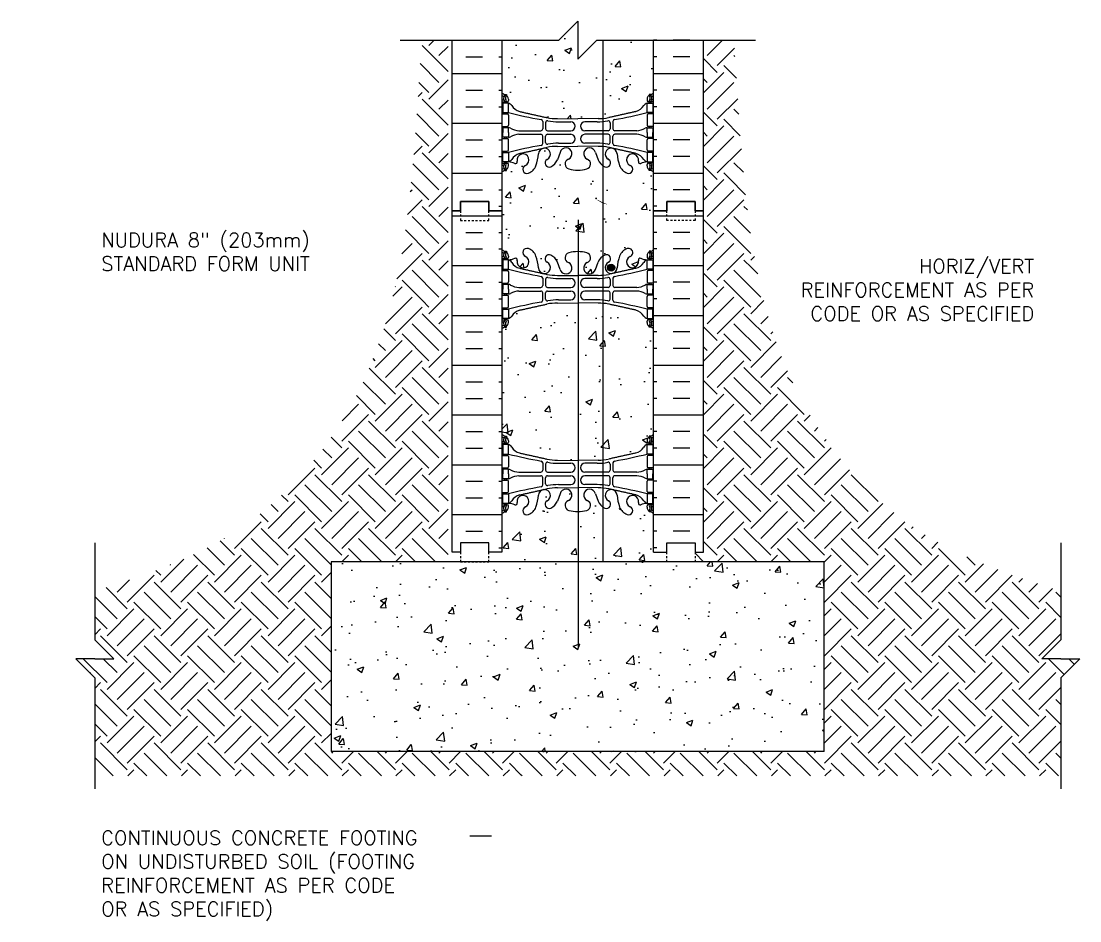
# Model space of a CAD drawing. Header units: inches. Extents: x -19.7 to 36.1, y 198.2 to 245.6.
import ezdxf

# ---------------------------------------------------------------- set-up
doc = ezdxf.new("R2010")
doc.units = ezdxf.units.IN
doc.header["$LTSCALE"] = 0.5
doc.header["$MEASUREMENT"] = 0
doc.linetypes.add('DASHED2', pattern=[0.375, 0.25, -0.125])
for name, color, linetype in [('HATCH', 12, 'Continuous'), ('line25', 2, 'Continuous'), ('LINE3', 3, 'Continuous'), ('LINE50', 5, 'Continuous'), ('LINE9', 9, 'Continuous'), ('TEXT', 4, 'Continuous'), ('Web_Edge', 9, 'Continuous')]:
    doc.layers.add(name, color=color, linetype=linetype)
doc.styles.add('ROMANS', font='romans')
doc.styles.get("Standard").update_dxf_attribs({"font": 'romans.shx'})

msp = doc.modelspace()

# ---------------------------------------------------------------- hatches: boundary and pattern name
at = {"layer": 'HATCH'}
h = msp.add_hatch(dxfattribs=at)
h.set_pattern_fill('AR-CONC', color=256, scale=0.5)
edge = h.paths.add_edge_path()
edge.add_line((10.935, 244.59), (10.621, 244.59))
edge.add_line((10.621, 244.59), (9.621, 243.59))
edge.add_line((9.621, 243.59), (9.621, 245.59))
edge.add_line((9.621, 245.59), (8.621, 244.59))
edge.add_line((8.621, 244.59), (5.621, 244.59))
edge.add_line((5.621, 244.59), (5.621, 241.817))
edge.add_arc((5.968, 242.178), 0.5, 226.2109, 246.4218)
edge.add_line((5.768, 241.719), (5.858, 241.719))
edge.add_line((5.858, 241.719), (5.858, 241.678))
edge.add_arc((5.718, 241.47), 0.25, 0, 55.9442, ccw=False)
edge.add_line((5.968, 241.47), (5.968, 241.403))
edge.add_arc((5.905, 241.403), 0.0625, -90, 0, ccw=False)
edge.add_line((5.905, 241.34), (5.858, 241.34))
edge.add_line((5.858, 241.34), (5.858, 241.27))
edge.add_line((5.858, 241.27), (5.963, 241.27))
edge.add_arc((5.84, 240.928), 0.364, 32.0424, 70.3387, ccw=False)
edge.add_arc((6.763, 241.539), 0.743, 214.228, 253.8107)
edge.add_spline(control_points=[(6.556, 240.825), (7.993, 240.505)], knot_values=[0, 0, 1, 1], degree=1, periodic=0)
edge.add_arc((8.55, 243.436), 2.984, 259.2546, 270.0995)
edge.add_line((8.555, 240.452), (9.621, 240.437))
edge.add_line((9.621, 240.437), (10.688, 240.452))
edge.add_arc((10.693, 243.436), 2.984, 269.9005, 274.6419)
edge.add_line((10.935, 240.462), (10.935, 244.59))
edge = h.paths.add_edge_path()
edge.add_line((13.621, 244.59), (10.935, 244.59))
edge.add_line((10.935, 244.59), (10.935, 240.462))
edge.add_arc((10.693, 243.436), 2.984, 274.6419, 280.7454)
edge.add_spline(control_points=[(11.25, 240.505), (12.687, 240.825)], knot_values=[0, 0, 1, 1], degree=1, periodic=0)
edge.add_arc((12.48, 241.539), 0.743, 286.1893, 325.772)
edge.add_arc((13.403, 240.928), 0.364, 109.6613, 147.9576, ccw=False)
edge.add_line((13.28, 241.27), (13.385, 241.27))
edge.add_line((13.385, 241.27), (13.385, 241.34))
edge.add_line((13.385, 241.34), (13.338, 241.34))
edge.add_arc((13.338, 241.403), 0.0625, 180, 270, ccw=False)
edge.add_line((13.275, 241.403), (13.275, 241.47))
edge.add_arc((13.525, 241.47), 0.25, 124.0558, 180, ccw=False)
edge.add_line((13.385, 241.678), (13.385, 241.719))
edge.add_line((13.385, 241.719), (13.475, 241.719))
edge.add_arc((13.275, 242.178), 0.5, 293.5782, 313.7891)
edge.add_line((13.621, 241.817), (13.621, 244.59))
h.paths.add_polyline_path([(10.935, 230.718, 0.020691), (10.688, 230.728), (9.633, 230.743), (9.633, 222.437), (10.688, 222.452, 0.020691), (10.935, 222.462)])
edge = h.paths.add_edge_path()
edge.add_arc((13.275, 229.002), 0.5, 46.2109, 66.4218)
edge.add_line((13.475, 229.46), (13.385, 229.46))
edge.add_line((13.385, 229.46), (13.385, 229.502))
edge.add_arc((13.525, 229.709), 0.25, 180, 235.9442, ccw=False)
edge.add_line((13.275, 229.709), (13.275, 229.777))
edge.add_arc((13.338, 229.777), 0.0625, 90, 180, ccw=False)
edge.add_line((13.338, 229.839), (13.385, 229.839))
edge.add_line((13.385, 229.839), (13.385, 229.909))
edge.add_line((13.385, 229.909), (13.28, 229.909))
edge.add_arc((13.403, 230.252), 0.364, 212.0424, 250.3387, ccw=False)
edge.add_arc((12.48, 229.641), 0.743, 34.228, 73.8107)
edge.add_spline(control_points=[(12.687, 230.355), (11.25, 230.675)], knot_values=[0, 0, 1, 1], degree=1, periodic=0)
edge.add_arc((10.693, 227.744), 2.984, 79.2546, 85.3581)
edge.add_line((10.935, 230.718), (10.935, 222.462))
edge.add_arc((10.693, 225.436), 2.984, 274.6419, 280.7454)
edge.add_spline(control_points=[(11.25, 222.505), (12.687, 222.825)], knot_values=[0, 0, 1, 1], degree=1, periodic=0)
edge.add_arc((12.48, 223.539), 0.743, 286.1893, 325.772)
edge.add_arc((13.403, 222.928), 0.364, 109.6613, 147.9576, ccw=False)
edge.add_line((13.28, 223.27), (13.385, 223.27))
edge.add_line((13.385, 223.27), (13.385, 223.34))
edge.add_line((13.385, 223.34), (13.338, 223.34))
edge.add_arc((13.338, 223.403), 0.0625, 180, 270, ccw=False)
edge.add_line((13.275, 223.403), (13.275, 223.47))
edge.add_arc((13.525, 223.47), 0.25, 124.0558, 180, ccw=False)
edge.add_line((13.385, 223.678), (13.385, 223.719))
edge.add_line((13.385, 223.719), (13.475, 223.719))
edge.add_arc((13.275, 224.178), 0.5, 293.5782, 313.7891)
edge.add_line((13.621, 223.817), (13.621, 229.363))
edge = h.paths.add_edge_path()
edge.add_line((9.633, 230.743), (9.621, 230.743))
edge.add_line((9.621, 230.743), (8.555, 230.728))
edge.add_arc((8.55, 227.744), 2.984, 89.9005, 100.7454)
edge.add_spline(control_points=[(7.993, 230.675), (6.556, 230.355)], knot_values=[0, 0, 1, 1], degree=1, periodic=0)
edge.add_arc((6.763, 229.641), 0.743, 106.1893, 145.772)
edge.add_arc((5.84, 230.252), 0.364, 289.6613, 327.9576, ccw=False)
edge.add_line((5.963, 229.909), (5.858, 229.909))
edge.add_line((5.858, 229.909), (5.858, 229.839))
edge.add_line((5.858, 229.839), (5.905, 229.839))
edge.add_arc((5.905, 229.777), 0.0625, 0, 90, ccw=False)
edge.add_line((5.968, 229.777), (5.968, 229.709))
edge.add_arc((5.718, 229.709), 0.25, 304.0558, 360, ccw=False)
edge.add_line((5.858, 229.502), (5.858, 229.46))
edge.add_line((5.858, 229.46), (5.768, 229.46))
edge.add_arc((5.968, 229.002), 0.5, 113.5782, 133.7891)
edge.add_line((5.621, 229.363), (5.621, 223.817))
edge.add_arc((5.968, 224.178), 0.5, 226.2109, 246.4218)
edge.add_line((5.768, 223.719), (5.858, 223.719))
edge.add_line((5.858, 223.719), (5.858, 223.678))
edge.add_arc((5.718, 223.47), 0.25, 0, 55.9442, ccw=False)
edge.add_line((5.968, 223.47), (5.968, 223.403))
edge.add_arc((5.905, 223.403), 0.0625, -90, 0, ccw=False)
edge.add_line((5.905, 223.34), (5.858, 223.34))
edge.add_line((5.858, 223.34), (5.858, 223.27))
edge.add_line((5.858, 223.27), (5.963, 223.27))
edge.add_arc((5.84, 222.928), 0.364, 32.0424, 70.3387, ccw=False)
edge.add_arc((6.763, 223.539), 0.743, 214.228, 253.8107)
edge.add_spline(control_points=[(6.556, 222.825), (7.993, 222.505)], knot_values=[0, 0, 1, 1], degree=1, periodic=0)
edge.add_arc((8.55, 225.436), 2.984, 259.2546, 270.0995)
edge.add_line((8.555, 222.452), (9.621, 222.437))
edge.add_line((9.621, 222.437), (9.633, 222.437))
edge.add_line((9.633, 222.437), (9.633, 230.743))
h = msp.add_hatch(dxfattribs=at)
h.set_pattern_fill('EARTH', color=256, scale=8, angle=45, style=0)
edge = h.paths.add_edge_path()
edge.add_line((2.786, 230.865), (2.786, 244.59))
edge.add_line((2.786, 244.59), (1.384, 244.59))
edge.add_spline(control_points=[(1.384, 244.59), (1.281, 242.901), (1.003, 238.337), (0.523, 233.674), (-0.19, 230.865)], knot_values=[0, 0, 0, 0, 5.091001, 13.758975, 13.758975, 13.758975, 13.758975], degree=3, periodic=0)
edge.add_line((-0.19, 230.865), (2.786, 230.865))
h = msp.add_hatch(dxfattribs=at)
h.set_pattern_fill('INSUL', color=256, scale=7, style=0)
h.set_pattern_definition([(0, (-2920.54, -161.4196), (0, 2.625), []), (0, (-2920.54, -160.5446), (0, 2.625), [0.875, -0.875]), (0, (-2920.54, -159.6696), (0, 2.625), [0.875, -0.875])])
h.paths.add_polyline_path([(5.621, 244.59), (2.996, 244.59), (2.996, 235.59), (3.434, 235.59), (3.434, 236.09), (4.934, 236.09), (4.934, 235.59), (5.621, 235.59)])
h = msp.add_hatch(dxfattribs=at)
h.set_pattern_fill('INSUL', color=256, scale=7, style=0)
h.set_pattern_definition([(180, (2939.783, -161.4196), (0, 2.625), []), (180, (2939.783, -160.5446), (0, 2.625), [0.875, -0.875]), (180, (2939.783, -159.6696), (0, 2.625), [0.875, -0.875])])
h.paths.add_polyline_path([(16.246, 244.59), (13.621, 244.59), (13.621, 235.59), (14.309, 235.59), (14.309, 236.09), (15.809, 236.09), (15.809, 235.59), (16.246, 235.59)])
h = msp.add_hatch(dxfattribs=at)
h.set_pattern_fill('EARTH', color=256, scale=8, angle=45, style=0)
edge = h.paths.add_edge_path()
edge.add_spline(control_points=[(18.383, 237.326), (18.312, 238.054), (18.109, 240.491), (17.962, 242.901), (17.859, 244.59)], knot_values=[0, 0, 0, 0, 2.173074, 7.264074, 7.264074, 7.264074, 7.264074], degree=3, periodic=0)
edge.add_line((17.859, 244.59), (16.246, 244.59))
edge.add_line((16.246, 244.59), (16.246, 237.326))
edge.add_line((16.246, 237.326), (18.383, 237.326))
h = msp.add_hatch(dxfattribs=at)
h.set_pattern_fill('AR-CONC', color=256, scale=0.5, style=0)
h.paths.add_polyline_path([(10.935, 237.983, -0.131305), (10.693, 238.286), (10.55, 238.673, 1.612474), (10.119, 238.313, -0.734872), (10.096, 237.802, -0.068475), (9.621, 237.74, -0.068475), (9.147, 237.802, -0.734872), (9.124, 238.313, 1.612474), (8.693, 238.673), (8.55, 238.286, -0.173075), (8.204, 237.919, -0.940793), (8.001, 238.302, 1.753171), (7.55, 238.599, -0.068226), (7.414, 237.971, -0.21345), (7.022, 237.582, -1), (6.858, 237.99, 2.087231), (6.424, 238.215, -0.638777), (6.3, 238.092, 0.087457), (5.963, 238.17), (5.858, 238.17), (5.858, 238.1), (5.905, 238.1, -0.414214), (5.968, 238.038), (5.968, 237.97, -0.249069), (5.858, 237.763), (5.858, 237.722), (5.768, 237.722, 0.088416), (5.621, 237.624), (5.621, 235.59), (5.621, 233.555, 0.088416), (5.768, 233.458), (5.858, 233.458), (5.858, 233.416, -0.249069), (5.968, 233.209), (5.968, 233.142, -0.414214), (5.905, 233.079), (5.858, 233.079), (5.858, 233.009), (5.963, 233.009, 0.087457), (6.3, 233.088, -0.638777), (6.424, 232.965, 2.087231), (6.858, 233.189, -1), (7.022, 233.598, -0.21345), (7.414, 233.209, -0.068226), (7.55, 232.581, 1.753171), (8.001, 232.877, -0.940793), (8.204, 233.261, -0.173075), (8.55, 232.894), (8.693, 232.507, 1.612474), (9.124, 232.867, -0.734872), (9.147, 233.378, -0.068475), (9.621, 233.44, -0.068475), (10.096, 233.378, -0.734872), (10.119, 232.867, 1.612474), (10.55, 232.507), (10.693, 232.894, -0.131305), (10.935, 233.196)])
h = msp.add_hatch(dxfattribs=at)
h.set_pattern_fill('AR-CONC', color=256, scale=0.5, style=0)
h.paths.add_polyline_path([(13.621, 235.59), (13.621, 237.624, 0.088416), (13.475, 237.722), (13.385, 237.722), (13.385, 237.763, -0.249069), (13.275, 237.97), (13.275, 238.038, -0.414214), (13.338, 238.1), (13.385, 238.1), (13.385, 238.17), (13.28, 238.17, 0.087457), (12.943, 238.092, -0.638777), (12.819, 238.215, 2.087231), (12.385, 237.99, -1), (12.221, 237.582, -0.21345), (11.829, 237.971, -0.068226), (11.693, 238.599, 1.753171), (11.242, 238.302, -0.940793), (11.039, 237.919, -0.040842), (10.935, 237.983), (10.935, 233.196, -0.040842), (11.039, 233.261, -0.940793), (11.242, 232.877, 1.731801), (11.693, 232.574), (11.566, 232.574, -0.943894), (11.193, 232.596, -1), (11.568, 232.596, -0.028863), (11.566, 232.574), (11.693, 232.574, -0.068932), (11.829, 233.209, -0.21345), (12.221, 233.598, -1), (12.385, 233.189, 2.087231), (12.819, 232.965, -0.638777), (12.943, 233.088, 0.087457), (13.28, 233.009), (13.385, 233.009), (13.385, 233.079), (13.338, 233.079, -0.414214), (13.275, 233.142), (13.275, 233.209, -0.249069), (13.385, 233.416), (13.385, 233.458), (13.475, 233.458, 0.088416), (13.621, 233.555)])
h = msp.add_hatch(dxfattribs=at)
h.set_pattern_fill('EARTH', color=256, scale=8, angle=45, style=0)
edge = h.paths.add_edge_path()
edge.add_line((18.383, 237.326), (16.246, 237.326))
edge.add_line((16.246, 237.326), (16.246, 235.59))
edge.add_line((16.246, 235.59), (16.246, 232.599))
edge.add_line((16.246, 232.599), (19.045, 232.599))
edge.add_spline(control_points=[(19.045, 232.599), (18.74, 234.156), (18.537, 235.74), (18.383, 237.326)], knot_values=[7.264074, 7.264074, 7.264074, 7.264074, 11.990128, 11.990128, 11.990128, 11.990128], degree=3, periodic=0)
h = msp.add_hatch(dxfattribs=at)
h.set_pattern_fill('INSUL', color=256, scale=7, style=0)
h.set_pattern_definition([(0, (-2920.54, -179.4196), (0, 2.625), []), (0, (-2920.54, -178.5446), (0, 2.625), [0.875, -0.875]), (0, (-2920.54, -177.6696), (0, 2.625), [0.875, -0.875])])
h.paths.add_polyline_path([(2.996, 217.59), (3.434, 217.59), (3.434, 218.09), (4.934, 218.09), (4.934, 217.59), (5.621, 217.59), (5.621, 235.59), (4.934, 235.59), (4.934, 236.09), (3.434, 236.09), (3.434, 235.59), (2.996, 235.59)])
h = msp.add_hatch(dxfattribs=at)
h.set_pattern_fill('INSUL', color=256, scale=7, style=0)
h.set_pattern_definition([(180, (2939.783, -179.4196), (0, 2.625), []), (180, (2939.783, -178.5446), (0, 2.625), [0.875, -0.875]), (180, (2939.783, -177.6696), (0, 2.625), [0.875, -0.875])])
h.paths.add_polyline_path([(16.246, 217.59), (15.809, 217.59), (15.809, 218.09), (14.309, 218.09), (14.309, 217.59), (13.621, 217.59), (13.621, 235.59), (14.309, 235.59), (14.309, 236.09), (15.809, 236.09), (15.809, 235.59), (16.246, 235.59)])
h = msp.add_hatch(dxfattribs=at)
h.set_pattern_fill('EARTH', color=256, scale=8, angle=45, style=0)
edge = h.paths.add_edge_path()
edge.add_line((22.621, 217.09), (22.621, 207.09))
edge.add_line((22.621, 207.09), (7.251, 207.09))
edge.add_line((7.251, 207.09), (6.619, 205.799))
edge.add_line((6.619, 205.799), (35.098, 205.799))
edge.add_line((35.098, 205.799), (35.098, 210.981))
edge.add_line((35.098, 210.981), (36.098, 211.981))
edge.add_line((36.098, 211.981), (35.098, 211.981))
edge.add_line((35.098, 211.981), (34.098, 211.981))
edge.add_line((34.098, 211.981), (35.098, 212.981))
edge.add_line((35.098, 212.981), (35.098, 215.535))
edge.add_spline(control_points=[(35.098, 215.535), (32.595, 216.351), (26.855, 218.223), (21.11, 224.909), (19.487, 230.346), (19.045, 232.599)], knot_values=[11.990128, 11.990128, 11.990128, 11.990128, 19.801199, 29.907381, 36.747634, 36.747634, 36.747634, 36.747634], degree=3, periodic=0)
edge.add_line((19.045, 232.599), (16.246, 232.599))
edge.add_line((16.246, 232.599), (16.246, 217.59))
edge.add_line((16.246, 217.59), (15.809, 217.59))
edge.add_line((15.809, 217.59), (15.809, 217.09))
edge.add_line((15.809, 217.09), (22.621, 217.09))
h = msp.add_hatch(dxfattribs=at)
h.set_pattern_fill('EARTH', color=256, scale=8, angle=45, style=0)
edge = h.paths.add_edge_path()
edge.add_line((-3.379, 217.09), (2.786, 217.09))
edge.add_line((2.786, 217.09), (2.786, 230.865))
edge.add_line((2.786, 230.865), (-0.19, 230.865))
edge.add_spline(control_points=[(-0.19, 230.865), (-0.608, 229.221), (-2.277, 224.432), (-7.612, 218.223), (-13.352, 216.351), (-15.855, 215.535)], knot_values=[13.758975, 13.758975, 13.758975, 13.758975, 18.830381, 28.936563, 36.747634, 36.747634, 36.747634, 36.747634], degree=3, periodic=0)
edge.add_line((-15.855, 215.535), (-15.855, 212.981))
edge.add_line((-15.855, 212.981), (-14.855, 211.981))
edge.add_line((-14.855, 211.981), (-15.855, 211.981))
edge.add_line((-15.855, 211.981), (-16.855, 211.981))
edge.add_line((-16.855, 211.981), (-15.855, 210.981))
edge.add_line((-15.855, 210.981), (-15.855, 205.799))
edge.add_line((-15.855, 205.799), (6.619, 205.799))
edge.add_line((6.619, 205.799), (7.251, 207.09))
edge.add_line((7.251, 207.09), (-3.379, 207.09))
edge.add_line((-3.379, 207.09), (-3.379, 217.09))
h = msp.add_hatch(dxfattribs=at)
h.set_pattern_fill('AR-CONC', color=256, scale=0.5, style=0)
h.paths.add_polyline_path([(9.633, 219.74, -0.001645), (9.621, 219.74, -0.068475), (9.147, 219.802, -0.734872), (9.124, 220.313, 1.612474), (8.693, 220.673), (8.55, 220.286, -0.173075), (8.204, 219.919, -0.940793), (8.001, 220.302, 1.753171), (7.55, 220.599, -0.068226), (7.414, 219.971, -0.21345), (7.022, 219.582, -1), (6.858, 219.99, 2.087231), (6.424, 220.215, -0.638777), (6.3, 220.092, 0.087457), (5.963, 220.17), (5.858, 220.17), (5.858, 220.1), (5.905, 220.1, -0.414214), (5.968, 220.038), (5.968, 219.97, -0.249069), (5.858, 219.763), (5.858, 219.722), (5.768, 219.722, 0.088416), (5.621, 219.624), (5.621, 217.59), (4.934, 217.59), (4.934, 217.09), (9.633, 217.09)])
h = msp.add_hatch(dxfattribs=at)
h.set_pattern_fill('AR-CONC', color=256, scale=0.5, style=0)
h.paths.add_polyline_path([(11.039, 219.919, -0.173075), (10.693, 220.286), (10.55, 220.673, 1.612474), (10.119, 220.313, -0.734872), (10.096, 219.802, -0.066822), (9.633, 219.74), (9.633, 217.09), (14.309, 217.09), (14.309, 217.59), (13.621, 217.59), (13.621, 219.624, 0.088416), (13.475, 219.722), (13.385, 219.722), (13.385, 219.763, -0.249069), (13.275, 219.97), (13.275, 220.038, -0.414214), (13.338, 220.1), (13.385, 220.1), (13.385, 220.17), (13.28, 220.17, 0.085348), (12.951, 220.095, -0.669601), (12.819, 220.215, 2.087231), (12.385, 219.99, -1), (12.221, 219.582, -0.21345), (11.829, 219.971, -0.068226), (11.693, 220.599, 1.753171), (11.242, 220.302, -0.940793)])
h = msp.add_hatch(dxfattribs=at)
h.set_pattern_fill('AR-CONC', color=256, scale=0.5, style=0)
h.paths.add_polyline_path([(22.621, 217.09), (-3.379, 217.09), (-3.379, 207.09), (22.621, 207.09)])
at = {"layer": 'LINE3'}
msp.add_hatch(color=256, dxfattribs=at).paths.add_polyline_path([(11.568, 232.596, 1), (11.193, 232.596, 1)])
at = {"layer": 'TEXT'}
h = msp.add_hatch(dxfattribs=at)
h.set_pattern_fill('AR-CONC', color=256, scale=0.5, style=0)
h.paths.add_polyline_path([(19.053, 230.451), (28.428, 230.451), (28.428, 222.397), (19.053, 222.397)], flags=9)
h = msp.add_hatch(dxfattribs=at)
h.set_pattern_fill('ANSI31', color=256, style=0)
h.paths.add_polyline_path([(-19.735, 222.307), (-6.288, 222.307), (-6.288, 218.539), (-19.735, 218.539)], flags=25)

# ---------------------------------------------------------------- linework, layer by layer
at = {"layer": 'line25'}
for p, q in [((5.621, 244.59), (5.621, 235.59)), ((13.621, 235.59), (13.621, 244.59)), ((5.621, 235.59), (5.621, 217.59)), ((13.621, 217.59), (13.621, 235.59))]:
    msp.add_line(p, q, dxfattribs=at)
at = {"layer": 'LINE3'}
for p, q in [((10.935, 244.565), (10.935, 217.09)), ((9.633, 235.112), (9.633, 212.565))]:
    msp.add_line(p, q, dxfattribs=at)
msp.add_circle((11.38, 232.596), 0.188, dxfattribs=at)
at = {"layer": 'LINE50'}
for p, q in [((2.996, 235.59), (2.996, 244.59)), ((16.246, 235.59), (16.246, 244.59)), ((2.996, 217.59), (2.996, 235.59)), ((16.246, 217.59), (16.246, 235.59)), ((22.621, 217.09), (-3.379, 217.09)), ((-3.379, 217.09), (-3.379, 207.09)), ((22.621, 207.09), (22.621, 217.09)), ((22.621, 207.09), (-3.379, 207.09))]:
    msp.add_line(p, q, dxfattribs=at)
for points in [[(2.996, 235.59), (3.434, 235.59), (3.434, 236.09), (4.934, 236.09), (4.934, 235.59), (5.621, 235.59)], [(5.621, 235.59), (4.934, 235.59), (4.934, 236.09), (3.434, 236.09), (3.434, 235.59), (2.996, 235.59)], [(16.246, 235.59), (15.809, 235.59), (15.809, 236.09), (14.309, 236.09), (14.309, 235.59), (13.621, 235.59)], [(13.621, 235.59), (14.309, 235.59), (14.309, 236.09), (15.809, 236.09), (15.809, 235.59), (16.246, 235.59)], [(5.621, 217.59), (4.934, 217.59), (4.934, 218.09), (3.434, 218.09), (3.434, 217.59), (2.996, 217.59)], [(13.621, 217.59), (14.309, 217.59), (14.309, 218.09), (15.809, 218.09), (15.809, 217.59), (16.246, 217.59)]]:
    msp.add_lwpolyline(points, dxfattribs=at)
at = {"layer": 'LINE9'}
for p, q in [((-15.855, 218.09), (-15.855, 212.981)), ((35.098, 218.09), (35.098, 212.981)), ((-14.855, 211.981), (-15.855, 212.981)), ((34.098, 211.981), (35.098, 212.981)), ((-16.855, 211.981), (-15.855, 210.981)), ((-15.855, 211.981), (-16.855, 211.981)), ((-15.855, 211.981), (-14.855, 211.981)), ((35.098, 211.981), (34.098, 211.981)), ((36.098, 211.981), (35.098, 210.981)), ((35.098, 211.981), (36.098, 211.981)), ((-15.855, 210.981), (-15.855, 205.117)), ((35.098, 210.981), (35.098, 205.117))]:
    msp.add_line(p, q, dxfattribs=at)
msp.add_lwpolyline([(0.257, 244.59), (8.621, 244.59), (9.621, 245.59), (9.621, 243.59), (10.621, 244.59), (18.986, 244.59)], dxfattribs=at)
at = {"layer": 'LINE9', "linetype": 'DASHED2', "ltscale": 0.15}
for points in [[(3.434, 235.59), (3.434, 235.59), (3.434, 235.09), (4.934, 235.09), (4.934, 235.59), (4.934, 235.59)], [(3.434, 235.59), (3.434, 235.59), (3.434, 235.09), (4.934, 235.09), (4.934, 235.59), (4.934, 235.59)], [(15.809, 235.59), (15.809, 235.59), (15.809, 235.09), (14.309, 235.09), (14.309, 235.59), (14.309, 235.59)], [(15.809, 235.59), (15.809, 235.59), (15.809, 235.09), (14.309, 235.09), (14.309, 235.59), (14.309, 235.59)], [(3.434, 217.59), (3.434, 217.59), (3.434, 217.09), (4.934, 217.09), (4.934, 217.59), (4.934, 217.59)], [(15.809, 217.59), (15.809, 217.59), (15.809, 217.09), (14.309, 217.09), (14.309, 217.59), (14.309, 217.59)]]:
    msp.add_lwpolyline(points, dxfattribs=at)
at = {"layer": 'TEXT'}
msp.add_line((3.927, 202.648), (5.075, 202.648), dxfattribs=at)
for points in [[(10.935, 235.983, 0, 0.36, 0), (11.949, 235.58, 0, 0, 0), (18.448, 232.599, 0, 0, 0)], [(4.343, 233.842, 0, 0.36, 0), (3.263, 233.842, 0, 0, 0), (-2.789, 233.842, 0, 0, 0)], [(11.512, 232.599, 0, 0.36, 0), (12.592, 232.599, 0, 0, 0), (26.762, 232.599, 0, 0, 0)], [(9.159, 210.977, 0, 0.36, 0), (8.681, 210.008, 0, 0, 0), (5.075, 202.648, 0, 0, 0)]]:
    msp.add_lwpolyline(points, format="xyseb", dxfattribs=at)
at = {"layer": 'Web_Edge'}
for p, q in [((5.621, 241.44), (5.699, 241.44)), ((5.621, 241.34), (5.905, 241.34)), ((5.768, 241.719), (5.858, 241.719)), ((5.768, 241.34), (5.768, 241.27)), ((5.858, 241.719), (5.858, 241.678)), ((5.858, 241.34), (5.858, 241.27)), ((5.968, 241.47), (5.968, 241.403)), ((13.275, 241.47), (13.275, 241.403)), ((13.621, 241.34), (13.338, 241.34)), ((13.475, 241.719), (13.385, 241.719)), ((13.385, 241.719), (13.385, 241.678)), ((13.385, 241.34), (13.385, 241.27)), ((13.475, 241.34), (13.475, 241.27)), ((13.621, 241.44), (13.544, 241.44)), ((5.621, 240.7), (5.905, 240.7)), ((5.768, 240.77), (5.768, 240.7)), ((5.858, 240.77), (5.858, 240.7)), ((13.621, 240.7), (13.338, 240.7)), ((13.385, 240.77), (13.385, 240.7)), ((13.475, 240.77), (13.475, 240.7)), ((5.968, 240.638), (5.968, 240.103)), ((7.77, 240.301), (7.77, 239.916)), ((7.922, 240.238), (7.922, 239.916)), ((8.555, 240.452), (9.621, 240.437)), ((8.602, 240.284), (9.249, 240.284)), ((10.688, 240.452), (9.621, 240.437)), ((10.641, 240.284), (9.994, 240.284)), ((11.321, 240.238), (11.321, 239.916)), ((11.473, 240.301), (11.473, 239.916)), ((13.275, 240.638), (13.275, 240.103)), ((5.621, 240.04), (5.905, 240.04)), ((5.768, 240.04), (5.768, 239.97)), ((5.858, 240.04), (5.858, 239.97)), ((6.515, 239.815), (7.67, 239.816)), ((6.515, 239.626), (7.67, 239.625)), ((7.77, 239.14), (7.77, 239.525)), ((7.922, 239.202), (7.922, 239.525)), ((8.022, 239.816), (9.249, 239.816)), ((8.022, 239.625), (9.249, 239.625)), ((11.221, 239.816), (9.994, 239.816)), ((11.221, 239.625), (9.994, 239.625)), ((11.321, 239.202), (11.321, 239.525)), ((11.473, 239.14), (11.473, 239.525)), ((12.728, 239.815), (11.573, 239.816)), ((12.728, 239.626), (11.573, 239.625)), ((13.621, 240.04), (13.338, 240.04)), ((13.385, 240.04), (13.385, 239.97)), ((13.475, 240.04), (13.475, 239.97)), ((5.621, 239.4), (5.905, 239.4)), ((5.768, 239.4), (5.768, 239.47)), ((5.858, 239.4), (5.858, 239.47)), ((5.968, 238.803), (5.968, 239.338)), ((8.555, 238.989), (9.621, 239.004)), ((8.602, 239.157), (9.249, 239.157)), ((10.688, 238.989), (9.621, 239.004)), ((10.641, 239.157), (9.994, 239.157)), ((13.275, 238.803), (13.275, 239.338)), ((13.621, 239.4), (13.338, 239.4)), ((13.385, 239.4), (13.385, 239.47)), ((13.475, 239.4), (13.475, 239.47)), ((5.621, 238.74), (5.905, 238.74)), ((5.768, 238.67), (5.768, 238.74)), ((5.858, 238.67), (5.858, 238.74)), ((8.693, 238.673), (8.55, 238.286)), ((10.55, 238.673), (10.693, 238.286)), ((13.621, 238.74), (13.338, 238.74)), ((13.385, 238.67), (13.385, 238.74)), ((13.475, 238.67), (13.475, 238.74)), ((5.621, 238.1), (5.905, 238.1)), ((5.621, 238), (5.699, 238)), ((5.768, 238.1), (5.768, 238.17)), ((5.858, 238.1), (5.858, 238.17)), ((5.968, 237.97), (5.968, 238.038)), ((13.275, 237.97), (13.275, 238.038)), ((13.621, 238.1), (13.338, 238.1)), ((13.385, 238.1), (13.385, 238.17)), ((13.475, 238.1), (13.475, 238.17)), ((13.621, 238), (13.544, 238)), ((5.768, 237.722), (5.858, 237.722)), ((5.858, 237.722), (5.858, 237.763)), ((13.385, 237.722), (13.385, 237.763)), ((13.475, 237.722), (13.385, 237.722)), ((5.768, 233.458), (5.858, 233.458)), ((5.858, 233.458), (5.858, 233.416)), ((13.475, 233.458), (13.385, 233.458)), ((13.385, 233.458), (13.385, 233.416)), ((5.621, 233.179), (5.699, 233.179)), ((5.621, 233.079), (5.905, 233.079)), ((5.768, 233.079), (5.768, 233.009)), ((5.858, 233.079), (5.858, 233.009)), ((5.968, 233.209), (5.968, 233.142)), ((8.693, 232.507), (8.55, 232.894)), ((10.55, 232.507), (10.693, 232.894)), ((13.275, 233.209), (13.275, 233.142)), ((13.621, 233.079), (13.338, 233.079)), ((13.385, 233.079), (13.385, 233.009)), ((13.475, 233.079), (13.475, 233.009)), ((13.621, 233.179), (13.544, 233.179)), ((5.621, 232.439), (5.905, 232.439)), ((5.768, 232.509), (5.768, 232.439)), ((5.858, 232.509), (5.858, 232.439)), ((5.968, 232.377), (5.968, 231.842)), ((13.275, 232.377), (13.275, 231.842)), ((13.621, 232.439), (13.338, 232.439)), ((13.385, 232.509), (13.385, 232.439)), ((13.475, 232.509), (13.475, 232.439)), ((5.621, 231.779), (5.905, 231.779)), ((5.768, 231.779), (5.768, 231.709)), ((5.858, 231.779), (5.858, 231.709)), ((7.77, 232.039), (7.77, 231.655)), ((7.922, 231.977), (7.922, 231.655)), ((8.555, 232.191), (9.621, 232.175)), ((8.602, 232.023), (9.249, 232.023)), ((10.688, 232.191), (9.621, 232.175)), ((10.641, 232.023), (9.994, 232.023)), ((11.321, 231.977), (11.321, 231.655)), ((11.473, 232.039), (11.473, 231.655)), ((13.621, 231.779), (13.338, 231.779)), ((13.385, 231.779), (13.385, 231.709)), ((13.475, 231.779), (13.475, 231.709)), ((5.768, 231.139), (5.768, 231.209)), ((5.858, 231.139), (5.858, 231.209)), ((6.515, 231.554), (7.67, 231.555)), ((6.515, 231.365), (7.67, 231.364)), ((7.77, 230.879), (7.77, 231.264)), ((7.922, 230.941), (7.922, 231.264)), ((8.022, 231.555), (9.249, 231.555)), ((8.022, 231.364), (9.249, 231.364)), ((11.221, 231.555), (9.994, 231.555)), ((11.221, 231.364), (9.994, 231.364)), ((11.321, 230.941), (11.321, 231.264)), ((11.473, 230.879), (11.473, 231.264)), ((12.728, 231.554), (11.573, 231.555)), ((12.728, 231.365), (11.573, 231.364)), ((13.385, 231.139), (13.385, 231.209)), ((13.475, 231.139), (13.475, 231.209)), ((5.621, 231.139), (5.905, 231.139)), ((5.968, 230.542), (5.968, 231.077)), ((8.555, 230.728), (9.621, 230.743)), ((8.602, 230.895), (9.249, 230.895)), ((10.688, 230.728), (9.621, 230.743)), ((10.641, 230.895), (9.994, 230.895)), ((13.275, 230.542), (13.275, 231.077)), ((13.621, 231.139), (13.338, 231.139)), ((5.621, 230.479), (5.905, 230.479)), ((5.768, 230.409), (5.768, 230.479)), ((5.858, 230.409), (5.858, 230.479)), ((13.621, 230.479), (13.338, 230.479)), ((13.385, 230.409), (13.385, 230.479)), ((13.475, 230.409), (13.475, 230.479)), ((5.621, 229.839), (5.905, 229.839)), ((5.621, 229.739), (5.699, 229.739)), ((5.768, 229.839), (5.768, 229.909)), ((5.858, 229.839), (5.858, 229.909)), ((5.858, 229.46), (5.858, 229.502)), ((5.968, 229.709), (5.968, 229.777)), ((13.275, 229.709), (13.275, 229.777)), ((13.621, 229.839), (13.338, 229.839)), ((13.385, 229.839), (13.385, 229.909)), ((13.385, 229.46), (13.385, 229.502)), ((13.475, 229.839), (13.475, 229.909)), ((13.621, 229.739), (13.544, 229.739)), ((5.768, 229.46), (5.858, 229.46)), ((13.475, 229.46), (13.385, 229.46)), ((5.621, 223.44), (5.699, 223.44)), ((5.621, 223.34), (5.905, 223.34)), ((5.768, 223.719), (5.858, 223.719)), ((5.768, 223.34), (5.768, 223.27)), ((5.858, 223.719), (5.858, 223.678)), ((5.858, 223.34), (5.858, 223.27)), ((5.968, 223.47), (5.968, 223.403)), ((13.275, 223.47), (13.275, 223.403)), ((13.621, 223.34), (13.338, 223.34)), ((13.475, 223.719), (13.385, 223.719)), ((13.385, 223.719), (13.385, 223.678)), ((13.385, 223.34), (13.385, 223.27)), ((13.475, 223.34), (13.475, 223.27)), ((13.621, 223.44), (13.544, 223.44)), ((5.621, 222.7), (5.905, 222.7)), ((5.768, 222.77), (5.768, 222.7)), ((5.858, 222.77), (5.858, 222.7)), ((5.968, 222.638), (5.968, 222.103)), ((7.77, 222.301), (7.77, 221.916)), ((7.922, 222.238), (7.922, 221.916)), ((8.555, 222.452), (9.621, 222.437)), ((8.602, 222.284), (9.249, 222.284)), ((10.688, 222.452), (9.621, 222.437)), ((10.641, 222.284), (9.994, 222.284)), ((11.321, 222.238), (11.321, 221.916)), ((11.473, 222.301), (11.473, 221.916)), ((13.275, 222.638), (13.275, 222.103)), ((13.621, 222.7), (13.338, 222.7)), ((13.385, 222.77), (13.385, 222.7)), ((13.475, 222.77), (13.475, 222.7)), ((5.621, 222.04), (5.905, 222.04)), ((5.768, 222.04), (5.768, 221.97)), ((5.858, 222.04), (5.858, 221.97)), ((6.515, 221.815), (7.67, 221.816)), ((8.022, 221.816), (9.249, 221.816)), ((11.221, 221.816), (9.994, 221.816)), ((12.728, 221.815), (11.573, 221.816)), ((13.621, 222.04), (13.338, 222.04)), ((13.385, 222.04), (13.385, 221.97)), ((13.475, 222.04), (13.475, 221.97)), ((5.621, 221.4), (5.905, 221.4)), ((5.768, 221.4), (5.768, 221.47)), ((5.858, 221.4), (5.858, 221.47)), ((5.968, 220.803), (5.968, 221.338)), ((6.515, 221.626), (7.67, 221.625)), ((7.77, 221.14), (7.77, 221.525)), ((7.922, 221.202), (7.922, 221.525)), ((8.022, 221.625), (9.249, 221.625)), ((8.602, 221.157), (9.249, 221.157)), ((11.221, 221.625), (9.994, 221.625)), ((10.641, 221.157), (9.994, 221.157)), ((11.321, 221.202), (11.321, 221.525)), ((11.473, 221.14), (11.473, 221.525)), ((12.728, 221.626), (11.573, 221.625)), ((13.275, 220.803), (13.275, 221.338)), ((13.621, 221.4), (13.338, 221.4)), ((13.385, 221.4), (13.385, 221.47)), ((13.475, 221.4), (13.475, 221.47)), ((5.621, 220.74), (5.905, 220.74)), ((5.768, 220.67), (5.768, 220.74)), ((5.858, 220.67), (5.858, 220.74)), ((8.693, 220.673), (8.55, 220.286)), ((8.555, 220.989), (9.621, 221.004)), ((10.688, 220.989), (9.621, 221.004)), ((10.55, 220.673), (10.693, 220.286)), ((13.621, 220.74), (13.338, 220.74)), ((13.385, 220.67), (13.385, 220.74)), ((13.475, 220.67), (13.475, 220.74)), ((5.621, 220.1), (5.905, 220.1)), ((5.621, 220), (5.699, 220)), ((5.768, 220.1), (5.768, 220.17)), ((5.858, 220.1), (5.858, 220.17)), ((5.968, 219.97), (5.968, 220.038)), ((13.275, 219.97), (13.275, 220.038)), ((13.621, 220.1), (13.338, 220.1)), ((13.385, 220.1), (13.385, 220.17)), ((13.475, 220.1), (13.475, 220.17)), ((13.621, 220), (13.544, 220)), ((5.768, 219.722), (5.858, 219.722)), ((5.858, 219.722), (5.858, 219.763)), ((13.385, 219.722), (13.385, 219.763)), ((13.475, 219.722), (13.385, 219.722))]:
    msp.add_line(p, q, dxfattribs=at)
for points in [[(5.663, 240.77), (5.963, 240.77), (5.963, 241.27), (5.663, 241.27)], [(13.58, 240.77), (13.28, 240.77), (13.28, 241.27), (13.58, 241.27)], [(5.663, 238.67), (5.963, 238.67), (5.963, 238.17), (5.663, 238.17)], [(13.58, 238.67), (13.28, 238.67), (13.28, 238.17), (13.58, 238.17)], [(5.663, 232.509), (5.963, 232.509), (5.963, 233.009), (5.663, 233.009)], [(13.58, 232.509), (13.28, 232.509), (13.28, 233.009), (13.58, 233.009)], [(5.663, 230.409), (5.963, 230.409), (5.963, 229.909), (5.663, 229.909)], [(13.58, 230.409), (13.28, 230.409), (13.28, 229.909), (13.58, 229.909)], [(5.663, 222.77), (5.963, 222.77), (5.963, 223.27), (5.663, 223.27)], [(13.58, 222.77), (13.28, 222.77), (13.28, 223.27), (13.58, 223.27)], [(5.663, 220.67), (5.963, 220.67), (5.963, 220.17), (5.663, 220.17)], [(13.58, 220.67), (13.28, 220.67), (13.28, 220.17), (13.58, 220.17)]]:
    msp.add_lwpolyline(points, close=True, dxfattribs=at)
for points in [[(5.963, 239.72), (5.963, 239.97), (5.663, 239.97), (5.663, 239.72)], [(5.963, 239.72), (5.963, 239.47), (5.663, 239.47), (5.663, 239.72)], [(13.28, 239.72), (13.28, 239.97), (13.58, 239.97), (13.58, 239.72)], [(13.28, 239.72), (13.28, 239.47), (13.58, 239.47), (13.58, 239.72)], [(5.963, 231.459), (5.963, 231.709), (5.663, 231.709), (5.663, 231.459)], [(13.28, 231.459), (13.28, 231.709), (13.58, 231.709), (13.58, 231.459)], [(5.963, 231.459), (5.963, 231.209), (5.663, 231.209), (5.663, 231.459)], [(13.28, 231.459), (13.28, 231.209), (13.58, 231.209), (13.58, 231.459)], [(5.963, 221.72), (5.963, 221.97), (5.663, 221.97), (5.663, 221.72)], [(5.963, 221.72), (5.963, 221.47), (5.663, 221.47), (5.663, 221.72)], [(13.28, 221.72), (13.28, 221.97), (13.58, 221.97), (13.58, 221.72)], [(13.28, 221.72), (13.28, 221.47), (13.58, 221.47), (13.58, 221.72)]]:
    msp.add_lwpolyline(points, dxfattribs=at)
for centre, radius, start, end in [((5.968, 242.178), 0.5, 226.2109, 250.5288), ((13.275, 242.178), 0.5, 289.4712, 313.7891), ((5.968, 242.178), 0.6, 234.7832, 245.0748), ((5.7, 241.46), 0.0196, 269.4032, 15.4901), ((5.961, 241.525), 0.25, 140.1145, 222.4609), ((5.705, 241.615), 0.021, 343.464, 63.9957), ((5.803, 241.656), 0.045, 321.448, 139.1879), ((5.81, 241.387), 0.045, 222.4609, 42.4609), ((5.718, 241.47), 0.25, 0, 70.5288), ((5.961, 241.525), 0.16, 140.0001, 222.4609), ((5.905, 241.403), 0.0625, 270, 0), ((5.84, 240.928), 0.364, 34.9775, 70.3387), ((13.403, 240.928), 0.364, 109.6613, 145.0225), ((13.525, 241.47), 0.25, 109.4712, 180), ((13.338, 241.403), 0.0625, 180, 270), ((13.433, 241.387), 0.045, 137.5391, 317.5391), ((13.44, 241.656), 0.045, 40.8121, 218.552), ((13.282, 241.525), 0.16, 317.5391, 39.9999), ((13.282, 241.525), 0.25, 317.5391, 39.8855), ((13.538, 241.615), 0.021, 116.0043, 196.536), ((13.543, 241.46), 0.0196, 164.5099, 270.5968), ((13.275, 242.178), 0.6, 294.9252, 305.2168), ((5.905, 240.638), 0.0625, 0, 90), ((12.771, 268.191), 28.253, 256.0552, 259.6343), ((6.763, 241.539), 0.743, 212.7919, 253.8107), ((6.472, 268.191), 28.253, 280.3657, 283.9448), ((12.48, 241.539), 0.743, 286.1893, 327.2081), ((13.338, 240.638), 0.0625, 90, 180), ((5.905, 240.103), 0.0625, 270, 0), ((7.67, 240.301), 0.1, 360, 79.6343), ((8.022, 240.238), 0.1, 79.2546, 180), ((8.55, 243.436), 2.984, 259.2546, 270.0995), ((8.597, 243.268), 2.984, 259.2546, 270.0995), ((9.249, 240.05), 0.234, 270, 90), ((9.994, 240.05), 0.234, 90, 270), ((10.646, 243.268), 2.984, 269.9005, 280.7454), ((10.693, 243.436), 2.984, 269.9005, 280.7454), ((11.221, 240.238), 0.1, 0, 100.7454), ((11.573, 240.301), 0.1, 100.3657, 180), ((13.338, 240.103), 0.0625, 180, 270), ((5.958, 239.752), 0.219, 60.4937, 88.92), ((6.6, 240.972), 1.16, 242.5844, 265.8032), ((6.6, 238.469), 1.16, 94.1968, 117.4156), ((7.67, 239.916), 0.1, 270.0388, 360), ((7.67, 239.525), 0.1, 0, 89.9612), ((8.022, 239.916), 0.1, 180, 270), ((8.022, 239.525), 0.1, 90, 180), ((9.249, 239.391), 0.234, 270, 90), ((9.994, 239.391), 0.234, 90, 270), ((11.221, 239.916), 0.1, 270, 0), ((11.221, 239.525), 0.1, 0, 90), ((11.573, 239.916), 0.1, 180, 269.9612), ((11.573, 239.525), 0.1, 90.0388, 180), ((12.643, 240.972), 1.16, 274.1968, 297.4156), ((12.643, 238.469), 1.16, 62.5844, 85.8032), ((13.285, 239.752), 0.219, 91.08, 119.5063), ((5.905, 239.338), 0.0625, 0, 90), ((5.958, 239.689), 0.219, 271.08, 299.5063), ((12.771, 211.25), 28.253, 100.3657, 103.9448), ((7.67, 239.14), 0.1, 280.3657, 0), ((8.022, 239.202), 0.1, 180, 280.7454), ((8.55, 236.005), 2.984, 89.9005, 100.7454), ((8.597, 236.173), 2.984, 89.9005, 100.7454), ((10.646, 236.173), 2.984, 79.2546, 90.0995), ((10.693, 236.005), 2.984, 79.2546, 90.0995), ((11.221, 239.202), 0.1, 259.2546, 0), ((11.573, 239.14), 0.1, 180, 259.6343), ((6.472, 211.25), 28.253, 76.0552, 79.6343), ((13.285, 239.689), 0.219, 240.4937, 268.92), ((13.338, 239.338), 0.0625, 90, 180), ((5.905, 238.803), 0.0625, 270, 0), ((6.763, 237.902), 0.743, 106.1893, 147.2081), ((6.732, 238.277), 0.314, 293.8084, 191.4114), ((5.192, 238.78), 2.365, 339.9985, 355.6105), ((7.863, 238.584), 0.314, 296.0652, 177.2643), ((8.998, 238.6), 0.314, 293.8084, 166.5854), ((10.245, 238.6), 0.314, 13.4146, 246.1916), ((11.38, 238.584), 0.314, 2.7357, 243.9348), ((14.051, 238.78), 2.365, 184.3895, 200.0015), ((12.511, 238.277), 0.314, 348.5886, 246.1916), ((12.48, 237.902), 0.743, 32.7919, 73.8107), ((13.338, 238.803), 0.0625, 180, 270), ((5.7, 237.981), 0.0196, 344.5099, 90.5968), ((5.961, 237.916), 0.25, 137.5391, 219.8855), ((5.81, 238.054), 0.045, 317.5391, 137.5391), ((5.961, 237.916), 0.16, 137.5391, 219.9999), ((5.718, 237.97), 0.25, 289.4712, 360), ((5.905, 238.038), 0.0625, 360, 90), ((5.84, 238.513), 0.364, 289.6613, 325.0225), ((5.908, 237.175), 0.997, 66.8533, 86.8462), ((6.333, 238.182), 0.0968, 249.5669, 19.8449), ((6.94, 237.786), 0.22, 111.8037, 291.8037), ((6.783, 238.215), 0.677, 290.6803, 338.8761), ((8.114, 238.117), 0.217, 121.463, 294.4736), ((7.863, 238.587), 0.75, 297.0295, 336.3062), ((9.216, 238.061), 0.268, 109.9662, 255.2108), ((10.027, 238.061), 0.268, 284.7892, 70.0338), ((11.38, 238.587), 0.75, 203.6938, 242.9705), ((11.129, 238.117), 0.217, 245.5264, 58.537), ((12.46, 238.215), 0.677, 201.1239, 249.3197), ((12.303, 237.786), 0.22, 248.1963, 68.1963), ((12.91, 238.182), 0.0968, 160.1551, 290.4331), ((13.335, 237.175), 0.997, 93.1538, 113.1467), ((13.403, 238.513), 0.364, 214.9775, 250.3387), ((13.338, 238.038), 0.0625, 90, 180), ((13.525, 237.97), 0.25, 180, 250.5288), ((13.433, 238.054), 0.045, 42.4609, 222.4609), ((13.282, 237.916), 0.16, 320.0001, 42.4609), ((13.282, 237.916), 0.25, 320.1145, 42.4609), ((13.543, 237.981), 0.0196, 89.4032, 195.4901), ((5.968, 237.263), 0.6, 114.9252, 125.2168), ((5.968, 237.263), 0.5, 109.4712, 133.7891), ((5.705, 237.826), 0.021, 296.0043, 16.536), ((5.803, 237.785), 0.045, 220.8121, 38.552), ((9.61, 239.494), 1.754, 254.7082, 270.3771), ((9.633, 239.494), 1.754, 269.6229, 285.2918), ((13.44, 237.785), 0.045, 141.448, 319.1879), ((13.275, 237.263), 0.5, 46.2109, 70.5288), ((13.538, 237.826), 0.021, 163.464, 243.9957), ((13.275, 237.263), 0.6, 54.7832, 65.0748), ((5.968, 233.916), 0.5, 226.2109, 250.5288), ((5.968, 233.916), 0.6, 234.7832, 245.0748), ((5.961, 233.264), 0.25, 140.1145, 222.4609), ((5.803, 233.395), 0.045, 321.448, 139.1879), ((5.718, 233.209), 0.25, 0, 70.5288), ((6.94, 233.394), 0.22, 68.1963, 248.1963), ((6.783, 232.965), 0.677, 21.1239, 69.3197), ((9.61, 231.686), 1.754, 89.6229, 105.2918), ((9.633, 231.686), 1.754, 74.7082, 90.3771), ((12.46, 232.965), 0.677, 110.6803, 158.8761), ((12.303, 233.394), 0.22, 291.8037, 111.8037), ((13.525, 233.209), 0.25, 109.4712, 180), ((13.44, 233.395), 0.045, 40.8121, 218.552), ((13.275, 233.916), 0.5, 289.4712, 313.7891), ((13.282, 233.264), 0.25, 317.5391, 39.8855), ((13.275, 233.916), 0.6, 294.9252, 305.2168), ((5.7, 233.199), 0.0196, 269.4032, 15.4901), ((5.705, 233.353), 0.021, 343.464, 63.9957), ((5.81, 233.126), 0.045, 222.4609, 42.4609), ((5.961, 233.264), 0.16, 140.0001, 222.4609), ((5.905, 233.142), 0.0625, 270, 0), ((5.908, 234.005), 0.997, 273.1538, 293.1467), ((5.84, 232.667), 0.364, 34.9775, 70.3387), ((6.763, 233.278), 0.743, 212.7919, 253.8107), ((6.333, 232.997), 0.0968, 340.1551, 110.4331), ((6.732, 232.903), 0.314, 168.5886, 66.1916), ((5.192, 232.4), 2.365, 4.3895, 20.0015), ((7.863, 232.596), 0.314, 182.7357, 63.9348), ((8.114, 233.063), 0.217, 65.5264, 238.537), ((7.863, 232.593), 0.75, 23.6938, 62.9705), ((8.998, 232.58), 0.314, 193.4146, 66.1916), ((9.216, 233.119), 0.268, 104.7892, 250.0338), ((10.245, 232.58), 0.314, 113.8084, 346.5854), ((10.027, 233.119), 0.268, 289.9662, 75.2108), ((11.38, 232.593), 0.75, 117.0295, 156.3062), ((11.129, 233.063), 0.217, 301.463, 114.4736), ((11.38, 232.596), 0.314, 116.0652, 357.2643), ((14.051, 232.4), 2.365, 159.9985, 175.6105), ((12.511, 232.903), 0.314, 113.8084, 11.4114), ((12.48, 233.278), 0.743, 286.1893, 327.2081), ((12.91, 232.997), 0.0968, 69.5669, 199.8449), ((13.335, 234.005), 0.997, 246.8533, 266.8462), ((13.403, 232.667), 0.364, 109.6613, 145.0225), ((13.338, 233.142), 0.0625, 180, 270), ((13.433, 233.126), 0.045, 137.5391, 317.5391), ((13.282, 233.264), 0.16, 317.5391, 39.9999), ((13.538, 233.353), 0.021, 116.0043, 196.536), ((13.543, 233.199), 0.0196, 164.5099, 270.5968), ((5.905, 232.377), 0.0625, 0, 90), ((12.771, 259.93), 28.253, 256.0552, 259.6343), ((6.472, 259.93), 28.253, 280.3657, 283.9448), ((13.338, 232.377), 0.0625, 90, 180), ((5.905, 231.842), 0.0625, 270, 0), ((5.958, 231.491), 0.219, 60.4937, 88.92), ((7.67, 232.039), 0.1, 360, 79.6343), ((8.022, 231.977), 0.1, 79.2546, 180), ((8.55, 235.175), 2.984, 259.2546, 270.0995), ((8.597, 235.007), 2.984, 259.2546, 270.0995), ((9.249, 231.789), 0.234, 270, 90), ((9.994, 231.789), 0.234, 90, 270), ((10.646, 235.007), 2.984, 269.9005, 280.7454), ((10.693, 235.175), 2.984, 269.9005, 280.7454), ((11.221, 231.977), 0.1, 0, 100.7454), ((11.573, 232.039), 0.1, 100.3657, 180), ((13.285, 231.491), 0.219, 91.08, 119.5063), ((13.338, 231.842), 0.0625, 180, 270), ((5.958, 231.428), 0.219, 271.08, 299.5063), ((6.6, 232.71), 1.16, 242.5844, 265.8032), ((6.6, 230.208), 1.16, 94.1968, 117.4156), ((7.67, 231.655), 0.1, 270.0388, 360), ((7.67, 231.264), 0.1, 0, 89.9612), ((8.022, 231.655), 0.1, 180, 270), ((8.022, 231.264), 0.1, 90, 180), ((9.249, 231.13), 0.234, 270, 90), ((9.994, 231.13), 0.234, 90, 270), ((11.221, 231.655), 0.1, 270, 0), ((11.221, 231.264), 0.1, 0, 90), ((11.573, 231.655), 0.1, 180, 269.9612), ((11.573, 231.264), 0.1, 90.0388, 180), ((12.643, 232.71), 1.16, 274.1968, 297.4156), ((12.643, 230.208), 1.16, 62.5844, 85.8032), ((13.285, 231.428), 0.219, 240.4937, 268.92), ((5.905, 231.077), 0.0625, 0, 90), ((12.771, 202.989), 28.253, 100.3657, 103.9448), ((7.67, 230.879), 0.1, 280.3657, 0), ((8.022, 230.941), 0.1, 180, 280.7454), ((8.55, 227.744), 2.984, 89.9005, 100.7454), ((8.597, 227.911), 2.984, 89.9005, 100.7454), ((10.646, 227.911), 2.984, 79.2546, 90.0995), ((10.693, 227.744), 2.984, 79.2546, 90.0995), ((11.221, 230.941), 0.1, 259.2546, 0), ((11.573, 230.879), 0.1, 180, 259.6343), ((6.472, 202.989), 28.253, 76.0552, 79.6343), ((13.338, 231.077), 0.0625, 90, 180), ((5.905, 230.542), 0.0625, 270, 0), ((5.84, 230.252), 0.364, 289.6613, 325.0225), ((6.763, 229.641), 0.743, 106.1893, 147.2081), ((12.48, 229.641), 0.743, 32.7919, 73.8107), ((13.403, 230.252), 0.364, 214.9775, 250.3387), ((13.338, 230.542), 0.0625, 180, 270), ((5.968, 229.002), 0.6, 114.9252, 125.2168), ((5.968, 229.002), 0.5, 109.4712, 133.7891), ((5.7, 229.72), 0.0196, 344.5099, 90.5968), ((5.961, 229.655), 0.25, 137.5391, 219.8855), ((5.705, 229.565), 0.021, 296.0043, 16.536), ((5.803, 229.524), 0.045, 220.8121, 38.552), ((5.81, 229.793), 0.045, 317.5391, 137.5391), ((5.961, 229.655), 0.16, 137.5391, 219.9999), ((5.718, 229.709), 0.25, 289.4712, 360), ((5.905, 229.777), 0.0625, 360, 90), ((13.338, 229.777), 0.0625, 90, 180), ((13.525, 229.709), 0.25, 180, 250.5288), ((13.433, 229.793), 0.045, 42.4609, 222.4609), ((13.44, 229.524), 0.045, 141.448, 319.1879), ((13.282, 229.655), 0.16, 320.0001, 42.4609), ((13.275, 229.002), 0.5, 46.2109, 70.5288), ((13.282, 229.655), 0.25, 320.1145, 42.4609), ((13.538, 229.565), 0.021, 163.464, 243.9957), ((13.543, 229.72), 0.0196, 89.4032, 195.4901), ((13.275, 229.002), 0.6, 54.7832, 65.0748), ((5.968, 224.178), 0.5, 226.2109, 250.5288), ((5.968, 224.178), 0.6, 234.7832, 245.0748), ((5.7, 223.46), 0.0196, 269.4032, 15.4901), ((5.961, 223.525), 0.25, 140.1145, 222.4609), ((5.705, 223.615), 0.021, 343.464, 63.9957), ((5.803, 223.656), 0.045, 321.448, 139.1879), ((5.81, 223.387), 0.045, 222.4609, 42.4609), ((5.718, 223.47), 0.25, 0, 70.5288), ((5.961, 223.525), 0.16, 140.0001, 222.4609), ((5.905, 223.403), 0.0625, 270, 0), ((13.525, 223.47), 0.25, 109.4712, 180), ((13.338, 223.403), 0.0625, 180, 270), ((13.433, 223.387), 0.045, 137.5391, 317.5391), ((13.44, 223.656), 0.045, 40.8121, 218.552), ((13.282, 223.525), 0.16, 317.5391, 39.9999), ((13.275, 224.178), 0.5, 289.4712, 313.7891), ((13.282, 223.525), 0.25, 317.5391, 39.8855), ((13.538, 223.615), 0.021, 116.0043, 196.536), ((13.543, 223.46), 0.0196, 164.5099, 270.5968), ((13.275, 224.178), 0.6, 294.9252, 305.2168), ((5.84, 222.928), 0.364, 34.9775, 70.3387), ((6.763, 223.539), 0.743, 212.7919, 253.8107), ((12.48, 223.539), 0.743, 286.1893, 327.2081), ((13.403, 222.928), 0.364, 109.6613, 145.0225), ((5.905, 222.638), 0.0625, 0, 90), ((12.771, 250.191), 28.253, 256.0552, 259.6343), ((7.67, 222.301), 0.1, 360, 79.6343), ((8.022, 222.238), 0.1, 79.2546, 180), ((8.55, 225.436), 2.984, 259.2546, 270.0995), ((8.597, 225.268), 2.984, 259.2546, 270.0995), ((9.249, 222.05), 0.234, 270, 90), ((9.994, 222.05), 0.234, 90, 270), ((10.646, 225.268), 2.984, 269.9005, 280.7454), ((10.693, 225.436), 2.984, 269.9005, 280.7454), ((11.221, 222.238), 0.1, 0, 100.7454), ((11.573, 222.301), 0.1, 100.3657, 180), ((6.472, 250.191), 28.253, 280.3657, 283.9448), ((13.338, 222.638), 0.0625, 90, 180), ((5.905, 222.103), 0.0625, 270, 0), ((5.958, 221.752), 0.219, 60.4937, 88.92), ((6.6, 222.972), 1.16, 242.5844, 265.8032), ((7.67, 221.916), 0.1, 270.0388, 360), ((8.022, 221.916), 0.1, 180, 270), ((11.221, 221.916), 0.1, 270, 0), ((11.573, 221.916), 0.1, 180, 269.9612), ((12.643, 222.972), 1.16, 274.1968, 297.4156), ((13.285, 221.752), 0.219, 91.08, 119.5063), ((13.338, 222.103), 0.0625, 180, 270), ((5.905, 221.338), 0.0625, 0, 90), ((5.958, 221.689), 0.219, 271.08, 299.5063), ((6.6, 220.469), 1.16, 94.1968, 117.4156), ((7.67, 221.525), 0.1, 0, 89.9612), ((7.67, 221.14), 0.1, 280.3657, 0), ((8.022, 221.525), 0.1, 90, 180), ((8.022, 221.202), 0.1, 180, 280.7454), ((8.597, 218.173), 2.984, 89.9005, 100.7454), ((9.249, 221.391), 0.234, 270, 90), ((9.994, 221.391), 0.234, 90, 270), ((10.646, 218.173), 2.984, 79.2546, 90.0995), ((11.221, 221.202), 0.1, 259.2546, 0), ((11.221, 221.525), 0.1, 0, 90), ((11.573, 221.525), 0.1, 90.0388, 180), ((11.573, 221.14), 0.1, 180, 259.6343), ((12.643, 220.469), 1.16, 62.5844, 85.8032), ((13.285, 221.689), 0.219, 240.4937, 268.92), ((13.338, 221.338), 0.0625, 90, 180), ((5.905, 220.803), 0.0625, 270, 0), ((12.771, 193.25), 28.253, 100.3657, 103.9448), ((6.763, 219.902), 0.743, 106.1893, 147.2081), ((6.732, 220.277), 0.314, 293.8084, 191.4114), ((5.192, 220.78), 2.365, 339.9985, 355.6105), ((7.863, 220.584), 0.314, 296.0652, 177.2643), ((8.55, 218.005), 2.984, 89.9005, 100.7454), ((8.998, 220.6), 0.314, 293.8084, 166.5854), ((10.245, 220.6), 0.314, 13.4146, 246.1916), ((10.693, 218.005), 2.984, 79.2546, 90.0995), ((11.38, 220.584), 0.314, 2.7357, 243.9348), ((6.472, 193.25), 28.253, 76.0552, 79.6343), ((14.051, 220.78), 2.365, 184.3895, 200.0015), ((12.511, 220.277), 0.314, 348.5886, 246.1916), ((12.48, 219.902), 0.743, 32.7919, 73.8107), ((13.338, 220.803), 0.0625, 180, 270), ((5.7, 219.981), 0.0196, 344.5099, 90.5968), ((5.961, 219.916), 0.25, 137.5391, 219.8855), ((5.81, 220.054), 0.045, 317.5391, 137.5391), ((5.961, 219.916), 0.16, 137.5391, 219.9999), ((5.905, 220.038), 0.0625, 360, 90), ((5.84, 220.513), 0.364, 289.6613, 325.0225), ((5.908, 219.175), 0.997, 66.8533, 86.8462), ((6.333, 220.182), 0.0968, 249.5669, 19.8449), ((6.94, 219.786), 0.22, 111.8037, 291.8037), ((8.114, 220.117), 0.217, 121.463, 294.4736), ((7.863, 220.587), 0.75, 297.0295, 336.3062), ((9.216, 220.061), 0.268, 109.9662, 255.2108), ((10.027, 220.061), 0.268, 284.7892, 70.0338), ((11.38, 220.587), 0.75, 203.6938, 242.9705), ((11.129, 220.117), 0.217, 245.5264, 58.537), ((12.303, 219.786), 0.22, 248.1963, 68.1963), ((12.91, 220.182), 0.0968, 160.1551, 290.4331), ((13.335, 219.175), 0.997, 93.1538, 113.1467), ((13.403, 220.513), 0.364, 214.9775, 250.3387), ((13.338, 220.038), 0.0625, 90, 180), ((13.433, 220.054), 0.045, 42.4609, 222.4609), ((13.282, 219.916), 0.16, 320.0001, 42.4609), ((13.282, 219.916), 0.25, 320.1145, 42.4609), ((13.543, 219.981), 0.0196, 89.4032, 195.4901), ((5.968, 219.263), 0.6, 114.9252, 125.2168), ((5.968, 219.263), 0.5, 109.4712, 133.7891), ((5.705, 219.826), 0.021, 296.0043, 16.536), ((5.803, 219.785), 0.045, 220.8121, 38.552), ((5.718, 219.97), 0.25, 289.4712, 360), ((6.783, 220.215), 0.677, 290.6803, 338.8761), ((9.61, 221.494), 1.754, 254.7082, 270.3771), ((9.633, 221.494), 1.754, 269.6229, 285.2918), ((12.46, 220.215), 0.677, 201.1239, 249.3197), ((13.525, 219.97), 0.25, 180, 250.5288), ((13.44, 219.785), 0.045, 141.448, 319.1879), ((13.275, 219.263), 0.5, 46.2109, 70.5288), ((13.538, 219.826), 0.021, 163.464, 243.9957), ((13.275, 219.263), 0.6, 54.7832, 65.0748)]:
    msp.add_arc(centre, radius, start, end, dxfattribs=at)
for points in [[(6.556, 240.825), (7.993, 240.505)], [(12.687, 240.825), (11.25, 240.505)], [(6.556, 238.616), (7.993, 238.936)], [(12.687, 238.616), (11.25, 238.936)], [(6.556, 232.564), (7.993, 232.243)], [(12.687, 232.564), (11.25, 232.243)], [(6.556, 230.355), (7.993, 230.675)], [(12.687, 230.355), (11.25, 230.675)], [(6.556, 222.825), (7.993, 222.505)], [(12.687, 222.825), (11.25, 222.505)], [(6.556, 220.616), (7.993, 220.936)], [(12.687, 220.616), (11.25, 220.936)]]:
    msp.add_open_spline(points, degree=1, dxfattribs=at)

# ---------------------------------------------------------------- texts
at = {"layer": 'TEXT', "char_height": 0.75, "width": 18.6698, "attachment_point": 4}
for s, insert in [('NUDURA 8" (203mm)\\PSTANDARD FORM UNIT', (-15.51, 233.43)), ('CONTINUOUS CONCRETE FOOTING ON UNDISTURBED SOIL (FOOTING REINFORCEMENT AS PER CODE OR AS SPECIFIED)', (-15.513, 200.538))]:
    msp.add_mtext(s, dxfattribs=dict(at, insert=insert))
at = {"layer": 'TEXT', "insert": (33.687, 231.424), "char_height": 0.75, "width": 15.04048, "attachment_point": 6, "style": 'ROMANS'}
msp.add_mtext('HORIZ/VERT REINFORCEMENT AS PER CODE OR AS SPECIFIED', dxfattribs=at)

doc.saveas('drawing.dxf')
